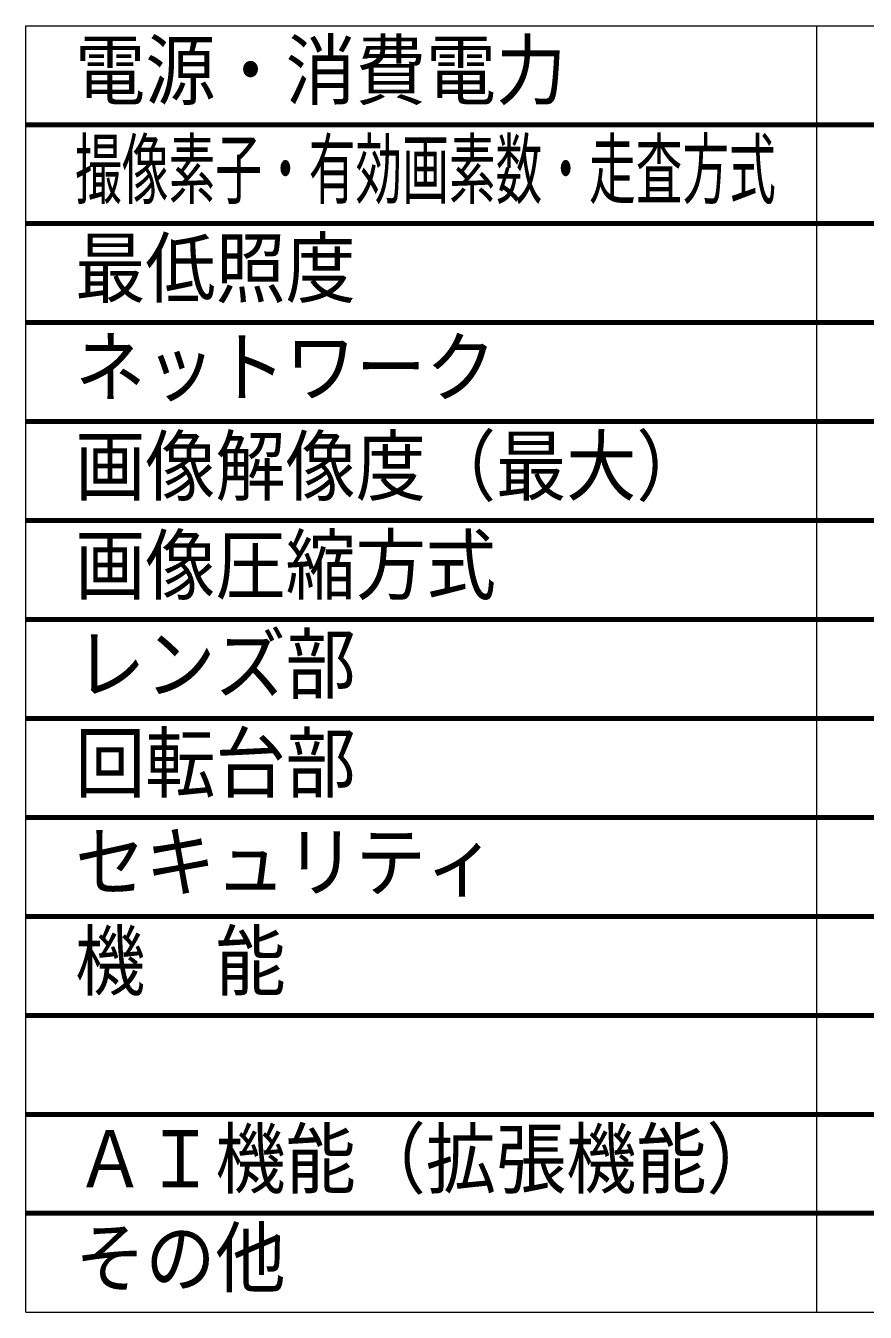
# Model space of a CAD drawing. Units: millimetres on the paper. Extents: x -1400 to 1400, y -280 to 280.
# Drawn here: x 2 to 44.4, y 126.5 to 191.5 of the extents above; entities that cross this region are included whole.
import ezdxf
from ezdxf.enums import TextEntityAlignment as Align

# ---------------------------------------------------------------- set-up
doc = ezdxf.new("R2010")
doc.units = ezdxf.units.MM
doc.layers.add('0-1_F-F_', color=2, linetype='Continuous', lineweight=80)
doc.layers.add('0-2_Defpoints', color=1, linetype='Continuous', lineweight=80)
doc.styles.add('ＭＳ ゴシック', font='')
doc.styles.get('ＭＳ ゴシック').set_extended_font_data('MS Gothic')

msp = doc.modelspace()

# ---------------------------------------------------------------- linework, layer by layer
at = {"layer": '0-2_Defpoints', "color": 4, "lineweight": 9}
for p, q in [((2, 126.536), (2, 191.536)), ((2, 191.536), (127, 191.536)), ((42, 126.536), (42, 191.536)), ((2, 126.536), (127, 126.536))]:
    msp.add_line(p, q, dxfattribs=at)
at = {"layer": '0-2_Defpoints'}
for p, q in [((2, 186.536), (127, 186.536)), ((2, 181.536), (127, 181.536)), ((2, 176.536), (127, 176.536)), ((127, 171.536), (2, 171.536)), ((127, 166.536), (2, 166.536)), ((127, 161.536), (2, 161.536)), ((2, 156.536), (127, 156.536)), ((2, 151.536), (127, 151.536)), ((2, 146.536), (127, 146.536)), ((2, 141.536), (127, 141.536)), ((2, 136.536), (127, 136.536)), ((2, 131.536), (127, 131.536))]:
    msp.add_line(p, q, dxfattribs=at)

# ---------------------------------------------------------------- texts
at = {"layer": '0-1_F-F_', "style": 'ＭＳ ゴシック'}
for s, height, width, p in [('電源・消費電力', 2.889, 0.9, (4.5, 186.981)), ('撮像素子・有効画素数・走査方式', 2.886, 0.6, (4.5, 181.981)), ('最低照度', 2.889, 0.9, (4.5, 176.981)), ('ネットワーク', 2.889, 0.9, (4.5, 171.981)), ('画像解像度（最大）', 2.889, 0.9, (4.5, 166.981)), ('画像圧縮方式', 2.889, 0.9, (4.5, 161.981)), ('レンズ部', 2.889, 0.9, (4.5, 156.981)), ('回転台部', 2.889, 0.9, (4.5, 151.981)), ('セキュリティ', 2.889, 0.9, (4.5, 146.981)), ('機\u3000能', 2.889, 0.9, (4.5, 141.981)), ('ＡＩ機能（拡張機能）', 2.889, 0.9, (4.5, 131.981)), ('その他', 2.889, 0.9, (4.5, 126.981))]:
    msp.add_text(s, height=height, dxfattribs=dict(at, width=width)).set_placement(p, align=Align.BOTTOM_LEFT)

doc.saveas('drawing.dxf')
